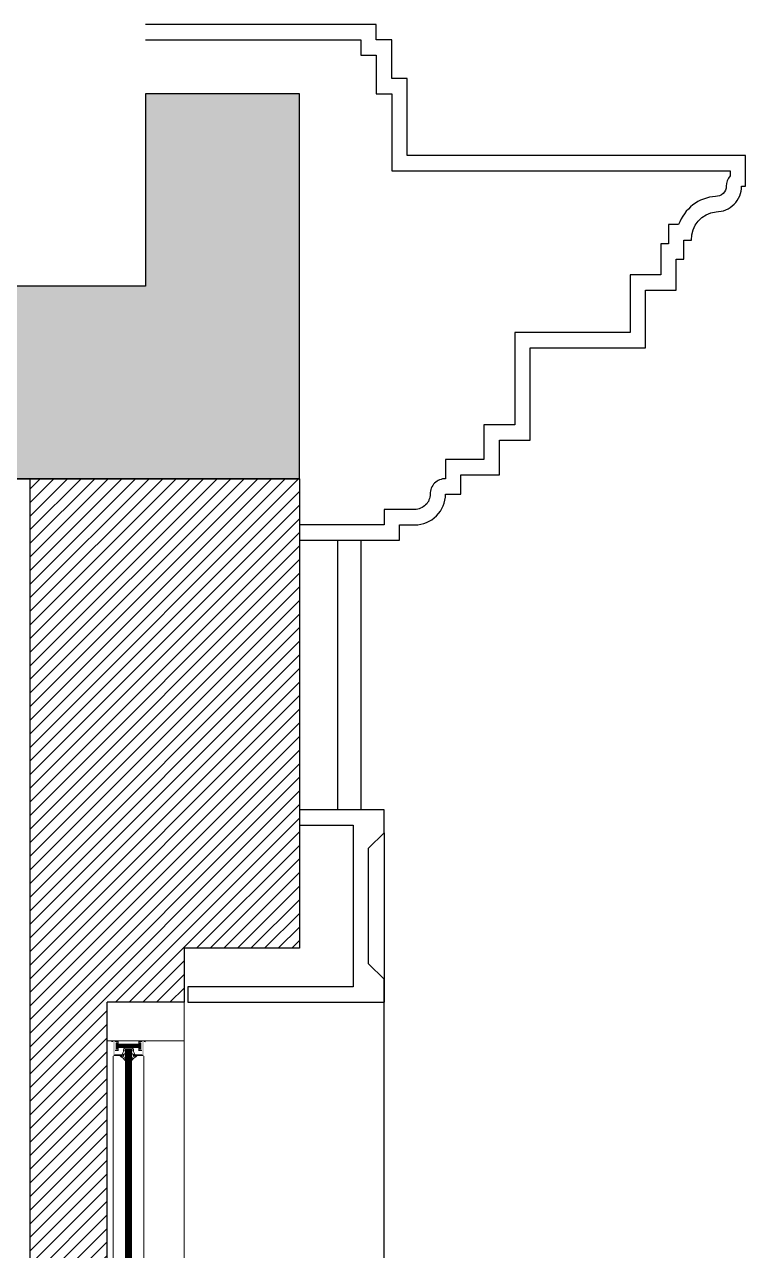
# Model space of a CAD drawing. Header units: inches. Extents: x 258415 to 640093, y 441672 to 945769.
# Drawn here: x 312428 to 313365, y 462321 to 463914 of the extents above; entities that cross this region are included whole.
import ezdxf

# ---------------------------------------------------------------- set-up
doc = ezdxf.new("R2010")
doc.units = ezdxf.units.IN
doc.header["$MEASUREMENT"] = 0
for name, color, linetype, lineweight in [('A-FLOR-SLAB', 5, 'Continuous', 40), ('A-GLAZ', 134, 'Continuous', 18), ('A-RNDR-ALUM', 1, 'Continuous', 9), ('A-RNDR-PT36', 253, 'Continuous', 20)]:
    doc.layers.add(name, color=color, linetype=linetype, lineweight=lineweight)
for name, color, linetype in [('CQ Plaster', 1, 'Continuous'), ('CQ section wall', 3, 'Continuous'), ('CQ Section walls', 3, 'Continuous'), ('CQ Wall hatch_CHB', 8, 'Continuous'), ('Layer1', 1, 'Continuous'), ('Layer7', 8, 'Continuous')]:
    doc.layers.add(name, color=color, linetype=linetype)

# ---------------------------------------------------------------- blocks, each defined once
blk = doc.blocks.new('GLAZ-4')
at = {"layer": 'A-GLAZ'}
for p, q in [((-26.3, 2238.5, 0), (-26.3, 1858.6, 0)), ((-24.9, 2238.5, 0), (-24.9, 1858.6, 0)), ((-23.6, 2238.5, 0), (-23.6, 1858.6, 0)), ((-22.3, 2238.5, 0), (-22.3, 1858.6, 0)), ((-20.9, 2238.5, 0), (-20.9, 1858.6, 0)), ((-19.6, 2238.5, 0), (-19.6, 1858.6, 0)), ((-18.3, 2238.5, 0), (-18.3, 1858.6, 0))]:
    blk.add_line(p, q, dxfattribs=at)
at = {"layer": 'A-RNDR-ALUM'}
for p, q in [((-50, 1850, 0), (-50, 2250, 0)), ((-38.2, 2247.4, 0), (-37.5, 2247.4, 0)), ((-38.2, 2239.4, 0), (-38.2, 2247.4, 0)), ((-38.2, 2247.4, 0), (-37.5, 2247.4, 0)), ((-38.2, 2239.4, 0), (-38.2, 2247.4, 0)), ((-37.5, 2239.4, 0), (-37.5, 2247.4, 0)), ((-37.5, 2239.4, 0), (-37.5, 2247.4, 0)), ((-37.5, 2245.7, 0), (-7.1, 2245.7, 0)), ((-37.5, 2245.7, 0), (-7.1, 2245.7, 0)), ((-36, 2247.4, 0), (-35.3, 2247.4, 0)), ((-36, 2247.4, 0), (-35.3, 2247.4, 0)), ((-6.4, 2247.4, 0), (-7.1, 2247.4, 0)), ((-7.1, 2239.4, 0), (-7.1, 2247.4, 0)), ((-6.4, 2247.4, 0), (-7.1, 2247.4, 0)), ((-7.1, 2239.4, 0), (-7.1, 2247.4, 0)), ((-6.4, 2239.4, 0), (-6.4, 2247.4, 0)), ((-6.4, 2239.4, 0), (-6.4, 2247.4, 0)), ((50, 1850, 0), (50, 2250, 0)), ((-38.2, 2239.4, 0), (-37.5, 2239.4, 0)), ((-38.2, 2239.4, 0), (-37.5, 2239.4, 0)), ((-37.5, 2244.6, 0), (-7.1, 2244.6, 0)), ((-37.5, 2244.6, 0), (-7.1, 2244.6, 0)), ((-37.5, 2243.4, 0), (-7.1, 2243.4, 0)), ((-37.5, 2243.4, 0), (-7.1, 2243.4, 0)), ((-37.5, 2242.2, 0), (-7.1, 2242.2, 0)), ((-37.5, 2242.2, 0), (-7.1, 2242.2, 0)), ((-37.5, 2241.1, 0), (-7.1, 2241.1, 0)), ((-37.5, 2241.1, 0), (-7.1, 2241.1, 0)), ((-36, 2239.4, 0), (-35.3, 2239.4, 0)), ((-36, 2239.4, 0), (-35.3, 2239.4, 0)), ((-6.4, 2239.4, 0), (-7.1, 2239.4, 0)), ((-6.4, 2239.4, 0), (-7.1, 2239.4, 0))]:
    blk.add_line(p, q, dxfattribs=at)
at = {"layer": 'A-RNDR-ALUM', "elevation": 0}
blk.add_lwpolyline([(-50, 2250), (50, 2250), (50, 2300), (-50, 2300)], close=True, dxfattribs=at)
at = {"layer": 'A-RNDR-ALUM', "const_width": 0.928, "elevation": 0}
for points in [[(-43.7, 2248.6, -0.414214), (-44.2, 2249.1)], [(-43.7, 2248.6, -0.414214), (-44.2, 2249.1)], [(-0.7, 2248.6, 0.414214), (-0.2, 2249.1)], [(-0.7, 2248.6, 0.414214), (-0.2, 2249.1)]]:
    blk.add_lwpolyline(points, format="xyb", dxfattribs=at)
at = {"layer": 'A-RNDR-ALUM', "elevation": 0}
blk.add_lwpolyline([(-14, 2232.4), (-15.6, 2232.4), (-15.6, 2229.5, -0.015553), (-14.8, 2230), (-11.6, 2230, 0.104304), (-18.3, 2223.9), (-18.3, 2226.5, -0.016036), (-17.6, 2227.2), (-17.6, 2228.5), (-18.3, 2229.1), (-18.3, 2232), (-17.6, 2231.3), (-17.6, 2233.7), (-18.3, 2234.4), (-18.3, 2237.2), (-17.6, 2236.5), (-17.6, 2237.8, 0.414214), (-18.3, 2238.5), (-26.3, 2238.5, 0.414214), (-26.9, 2237.8), (-26.9, 2236.5), (-26.3, 2237.2), (-26.3, 2234.4), (-26.9, 2233.7), (-26.9, 2231.3), (-26.3, 2232), (-26.3, 2229.1), (-26.9, 2228.5), (-26.9, 2227.2, -0.016036), (-26.3, 2226.5), (-26.3, 2223.9, 0.104304), (-33, 2230), (-29.8, 2230, -0.015553), (-28.9, 2229.5), (-28.9, 2232.4), (-30.6, 2232.4, 0.021646), (-28.9, 2235.9), (-28.9, 2237.8, -0.414214), (-26.3, 2240.5), (-18.3, 2240.5, -0.414214), (-15.6, 2237.8), (-15.6, 2235.9, 0.021646)], format="xyb", close=True, dxfattribs=at)
at = {"layer": 'A-RNDR-ALUM'}
for points in [[(-44.6, 2250, 0), (-44.6, 2249.1, 0), (-42.2, 2250, 0), (-43.7, 2249.1, 0)], [(-44.6, 2250, 0), (-44.6, 2249.1, 0), (-42.2, 2250, 0), (-43.7, 2249.1, 0)], [(-42.2, 2250, 0), (-43.7, 2249.1, 0), (-42.2, 2248.2, 0), (-43.7, 2248.2, 0)], [(-42.2, 2250, 0), (-43.7, 2249.1, 0), (-42.2, 2248.2, 0), (-43.7, 2248.2, 0)], [(-36.9, 2248.2, 0), (-35, 2250, 0), (-39.8, 2248.2, 0), (-39.8, 2250, 0)], [(-36.9, 2248.2, 0), (-35, 2250, 0), (-39.8, 2248.2, 0), (-39.8, 2250, 0)], [(-36.9, 2246, 0), (-35, 2246, 0), (-36.9, 2248.2, 0), (-35, 2250, 0)], [(-36.9, 2246, 0), (-35, 2246, 0), (-36.9, 2248.2, 0), (-35, 2250, 0)], [(-7.5, 2248.2, 0), (-9.4, 2250, 0), (-4.6, 2248.2, 0), (-4.6, 2250, 0)], [(-7.5, 2246, 0), (-9.4, 2246, 0), (-7.5, 2248.2, 0), (-9.4, 2250, 0)], [(-7.5, 2246, 0), (-9.4, 2246, 0), (-7.5, 2248.2, 0), (-9.4, 2250, 0)], [(-7.5, 2248.2, 0), (-9.4, 2250, 0), (-4.6, 2248.2, 0), (-4.6, 2250, 0)], [(-2.2, 2250, 0), (-0.7, 2249.1, 0), (-2.2, 2248.2, 0), (-0.7, 2248.2, 0)], [(0.2, 2250, 0), (0.2, 2249.1, 0), (-2.2, 2250, 0), (-0.7, 2249.1, 0)], [(-2.2, 2250, 0), (-0.7, 2249.1, 0), (-2.2, 2248.2, 0), (-0.7, 2248.2, 0)], [(0.2, 2250, 0), (0.2, 2249.1, 0), (-2.2, 2250, 0), (-0.7, 2249.1, 0)], [(-40.6, 2232.4, 0), (-40.6, 2231.2, 0), (-29.9, 2232.4, 0), (-29.9, 2231.2, 0)], [(-40.6, 2232.4, 0), (-40.6, 2231.2, 0), (-29.9, 2232.4, 0), (-29.9, 2231.2, 0)], [(-40.6, 2231.2, 0), (-40.6, 2230, 0), (-29.9, 2231.2, 0), (-29.9, 2230, 0)], [(-40.6, 2231.2, 0), (-40.6, 2230, 0), (-29.9, 2231.2, 0), (-29.9, 2230, 0)], [(-39.8, 2236.7, 0), (-39.8, 2238.6, 0), (-35, 2236.7, 0), (-36.9, 2238.6, 0)], [(-39.8, 2236.7, 0), (-39.8, 2238.6, 0), (-35, 2236.7, 0), (-36.9, 2238.6, 0)], [(-36.9, 2240.7, 0), (-35, 2240.7, 0), (-36.9, 2238.6, 0), (-35, 2236.7, 0)], [(-36.9, 2240.7, 0), (-35, 2240.7, 0), (-36.9, 2238.6, 0), (-35, 2236.7, 0)], [(-4.3, 2232.4, 0), (-4.3, 2231.2, 0), (-15.1, 2232.4, 0), (-15.1, 2231.2, 0)], [(-4.3, 2232.4, 0), (-4.3, 2231.2, 0), (-15.1, 2232.4, 0), (-15.1, 2231.2, 0)], [(-4.3, 2231.2, 0), (-4.3, 2230, 0), (-15.1, 2231.2, 0), (-15.1, 2230, 0)], [(-4.3, 2231.2, 0), (-4.3, 2230, 0), (-15.1, 2231.2, 0), (-15.1, 2230, 0)], [(-7.5, 2240.7, 0), (-9.4, 2240.7, 0), (-7.5, 2238.6, 0), (-9.4, 2236.7, 0)], [(-7.5, 2240.7, 0), (-9.4, 2240.7, 0), (-7.5, 2238.6, 0), (-9.4, 2236.7, 0)], [(-4.6, 2236.7, 0), (-4.6, 2238.6, 0), (-9.4, 2236.7, 0), (-7.5, 2238.6, 0)], [(-4.6, 2236.7, 0), (-4.6, 2238.6, 0), (-9.4, 2236.7, 0), (-7.5, 2238.6, 0)]]:
    blk.add_solid(points, dxfattribs=at)
for points in [[(-42.2, 2230, 0), (-39.8, 2232.4, 0), (-42.2, 2250, 0), (-39.8, 2250, 0)], [(-42.2, 2230, 0), (-39.8, 2232.4, 0), (-42.2, 2250, 0), (-39.8, 2250, 0)], [(-4.6, 2232.4, 0), (-2.2, 2230, 0), (-4.6, 2250, 0), (-2.2, 2250, 0)], [(-4.6, 2232.4, 0), (-2.2, 2230, 0), (-4.6, 2250, 0), (-2.2, 2250, 0)], [(-42.2, 2230, 0), (-39.8, 2232.4, 0), (-40.1, 2230, 0), (-40.1, 2232.4, 0)], [(-42.2, 2230, 0), (-39.8, 2232.4, 0), (-40.1, 2230, 0), (-40.1, 2232.4, 0)], [(-2.2, 2230, 0), (-4.6, 2232.4, 0), (-4.3, 2230, 0), (-4.3, 2232.4, 0)], [(-2.2, 2230, 0), (-4.6, 2232.4, 0), (-4.3, 2230, 0), (-4.3, 2232.4, 0)]]:
    blk.add_trace(points, dxfattribs=at)
at = {"layer": 'A-RNDR-PT36'}
for p, q in [((-42.2, 2230, 0), (-42.2, 1870, 0)), ((-2.2, 1870, 0), (-2.2, 2230, 0))]:
    blk.add_line(p, q, dxfattribs=at)
blk = doc.blocks.new('ff12 section a and b')
at = {"layer": 'CQ Wall hatch_CHB', "ltscale": 300, "extrusion": (1.65644e-08, -2.02966e-09, 1)}
h = blk.add_hatch(dxfattribs=at)
h.set_pattern_fill('AR-CONC', color=256, scale=10, angle=-13.9714, style=0)
h.set_pattern_definition([(36.028577, (-117982.78, -49373.48), (68.0890203, -23.40695), [7.5, -82.5]), (341.028577, (-117982.78, -49373.48), (4.6961155, 76.3439316), [6, -66]), (86.480021, (-117977.11, -49375.43), (72.7851354, 52.936981), [6.374019, -70.114211]), (32.212777, (-117977.95, -49354.07), (99.570572, -41.829513), [11.25, -123.75]), (82.664212, (-117969.65, -49357.56), (114.220033, 71.96377), [9.561034, -105.171376]), (337.21274, (-117977.95, -49354.07), (114.220033, 71.96377), [9, -99]), (7.028577, (-117969.455, -49361.34), (48.2040844, -53.482392), [7.5, -82.5]), (312.028577, (-117969.455, -49361.34), (41.119588, 64.495185), [6, -66]), (57.480021, (-117965.44, -49365.796), (89.323671, 11.012793), [6.374019, -70.114211]), (23.5285767, (-117982.78, -49373.481), (9.2173322, 32.010976), [0, -65.2, 0, -67, 0, -66.25]), (353.528577, (-117982.78, -49373.48), (35.0512903, 31.9228578), [0, -38.2, 0, -63.7, 0, -25.25]), (313.5285767, (-118004.42, -49368.097), (51.2584374, -15.0772595), [0, -25, 0, -78, 0, -103.5]), (303.528577, (-118014.125, -49365.683), (59.0102484, -4.3659754), [0, -32.5, 0, -51.8, 0, -73.5])])
h.paths.add_polyline_path([(308598.9, 463573.9), (308598.9, 463323.9), (312785.4, 463323.9), (312785.4, 463823.9), (312585.4, 463823.9), (312585.4, 463573.9)])
h.paths.add_polyline_path([(308598.9, 459623.9), (308598.9, 459373.9), (312785.4, 459373.9), (312785.4, 459623.9)])
at = {"layer": 'Layer7'}
h = blk.add_hatch(dxfattribs=at)
h.set_pattern_fill('ANSI31,_O', color=8, scale=100)
h.set_pattern_definition([(45, (382843.525, 455123.978), (-8.8388348, 8.8388348), [])])
h.paths.add_polyline_path([(312435.4, 463323.9), (312785.4, 463323.9), (312785.4, 462713.9), (312635.4, 462713.9), (312635.4, 462643.9), (312535.4, 462643.9), (312535.4, 462143.9), (312435.4, 462143.9)])
h.paths.add_polyline_path([(312435.4, 460843.9), (312535.4, 460843.9), (312535.4, 460323.9), (312635.4, 460323.9), (312635.4, 460273.9), (312785.4, 460273.9), (312785.4, 459723.9), (312785.4, 459723.9), (312785.4, 459703.9), (312785.4, 459623.9), (312435.4, 459623.9)])
at = {"layer": 'CQ Plaster', "color": 1, "extrusion": (1.65644e-08, -2.02966e-09, 1), "elevation": 0}
for points in [[(312785.4, 463243.9), (312915.4, 463243.9), (312915.4, 463263.9), (312935.4, 463263.9), (312935.4, 463263.9, 0.414214), (312975.4, 463303.9), (312975.4, 463303.9), (312995.4, 463303.9), (312995.4, 463328.9), (313045.4, 463328.9), (313045.4, 463373.9), (313085.3, 463373.9), (313085.3, 463493.9), (313235.4, 463493.9), (313235.4, 463568.9), (313275.4, 463568.9), (313275.4, 463608.9), (313285.4, 463608.9), (313285.4, 463633.9), (313295.4, 463633.9, -0.402116), (313327.1, 463670.6, 0.414214), (313360.4, 463703.9), (313365.4, 463703.9), (313365.4, 463743.9), (312925.4, 463743.9), (312925.4, 463843.9), (312905.4, 463843.9), (312905.4, 463893.9), (312885.4, 463893.9), (312885.4, 463913.9), (312585.4, 463913.9)], [(312585.4, 463893.9), (312865.4, 463893.9), (312865.4, 463873.9), (312885.4, 463873.9), (312885.4, 463823.9), (312905.4, 463823.9), (312905.4, 463723.9), (313345.4, 463723.9), (313345.4, 463717.1, 0.182676), (313340.4, 463703.9, -0.428134), (313326.5, 463690.6, 0.299293), (313278.5, 463653.9), (313265.4, 463653.9), (313265.4, 463628.9), (313255.4, 463628.9), (313255.4, 463588.9), (313215.4, 463588.9), (313215.4, 463513.9), (313065.3, 463513.9), (313065.3, 463393.9), (313025.4, 463393.9), (313025.4, 463348.9), (312975.4, 463348.9), (312975.4, 463323.9, 0.414214), (312955.4, 463303.9, -0.414214), (312935.4, 463283.9), (312895.4, 463283.9), (312895.4, 463263.9), (312785.4, 463263.9), (312785.4, 463243.9)]]:
    blk.add_lwpolyline(points, format="xyb", dxfattribs=at)
at = {"layer": 'CQ Section walls', "extrusion": (1.65644e-08, -2.02966e-09, 1), "elevation": 0}
for points in [[(312785.4, 463323.9), (312785.4, 463823.9), (312585.4, 463823.9), (312585.4, 463573.9), (308598.9, 463573.9)], [(308598.9, 463323.9), (312785.4, 463323.9), (312785.4, 463323.9), (312172.3, 463323.9), (312172.3, 463323.9)]]:
    blk.add_lwpolyline(points, dxfattribs=at)
at = {"layer": 'CQ Section walls', "elevation": 0}
for points in [[(312435.4, 462143.9), (312435.4, 463323.9), (312785.4, 463323.9), (312785.4, 462713.9), (312635.4, 462713.9), (312635.4, 462643.9), (312535.4, 462643.9)], [(312435.4, 462143.9), (312435.4, 462143.9), (312435.4, 462143.9), (312535.4, 462143.9), (312535.4, 462643.9)]]:
    blk.add_lwpolyline(points, dxfattribs=at)
at = {"layer": 'Layer1'}
blk.add_line((312895.4, 462863.9, 0), (312895.4, 462643.9, 0), dxfattribs=at)
at = {"layer": 'Layer1', "elevation": 0}
for points in [[(312865.4, 462893.9), (312835.4, 462893.9), (312835.4, 463243.9), (312865.4, 463243.9)], [(312895.4, 462893.9), (312785.4, 462893.9), (312785.4, 462873.9), (312855.4, 462873.9), (312855.4, 462663.9), (312640.4, 462663.9), (312640.4, 462643.9), (312895.4, 462643.9), (312895.4, 462673.9), (312875.4, 462693.9), (312875.4, 462843.9), (312895.4, 462863.9)]]:
    blk.add_lwpolyline(points, close=True, dxfattribs=at)
blk.add_lwpolyline([(312895.4, 460323.9), (312895.4, 462643.9)], dxfattribs=at)
at = {"layer": 'A-FLOR-SLAB'}
blk.add_blockref('GLAZ-4', (312585.4, 460343.8, 0), dxfattribs=at)

msp = doc.modelspace()

# ---------------------------------------------------------------- block references
at = {"layer": 'CQ section wall'}
msp.add_blockref('ff12 section a and b', (0, 0), dxfattribs=at)

doc.saveas('drawing.dxf')
